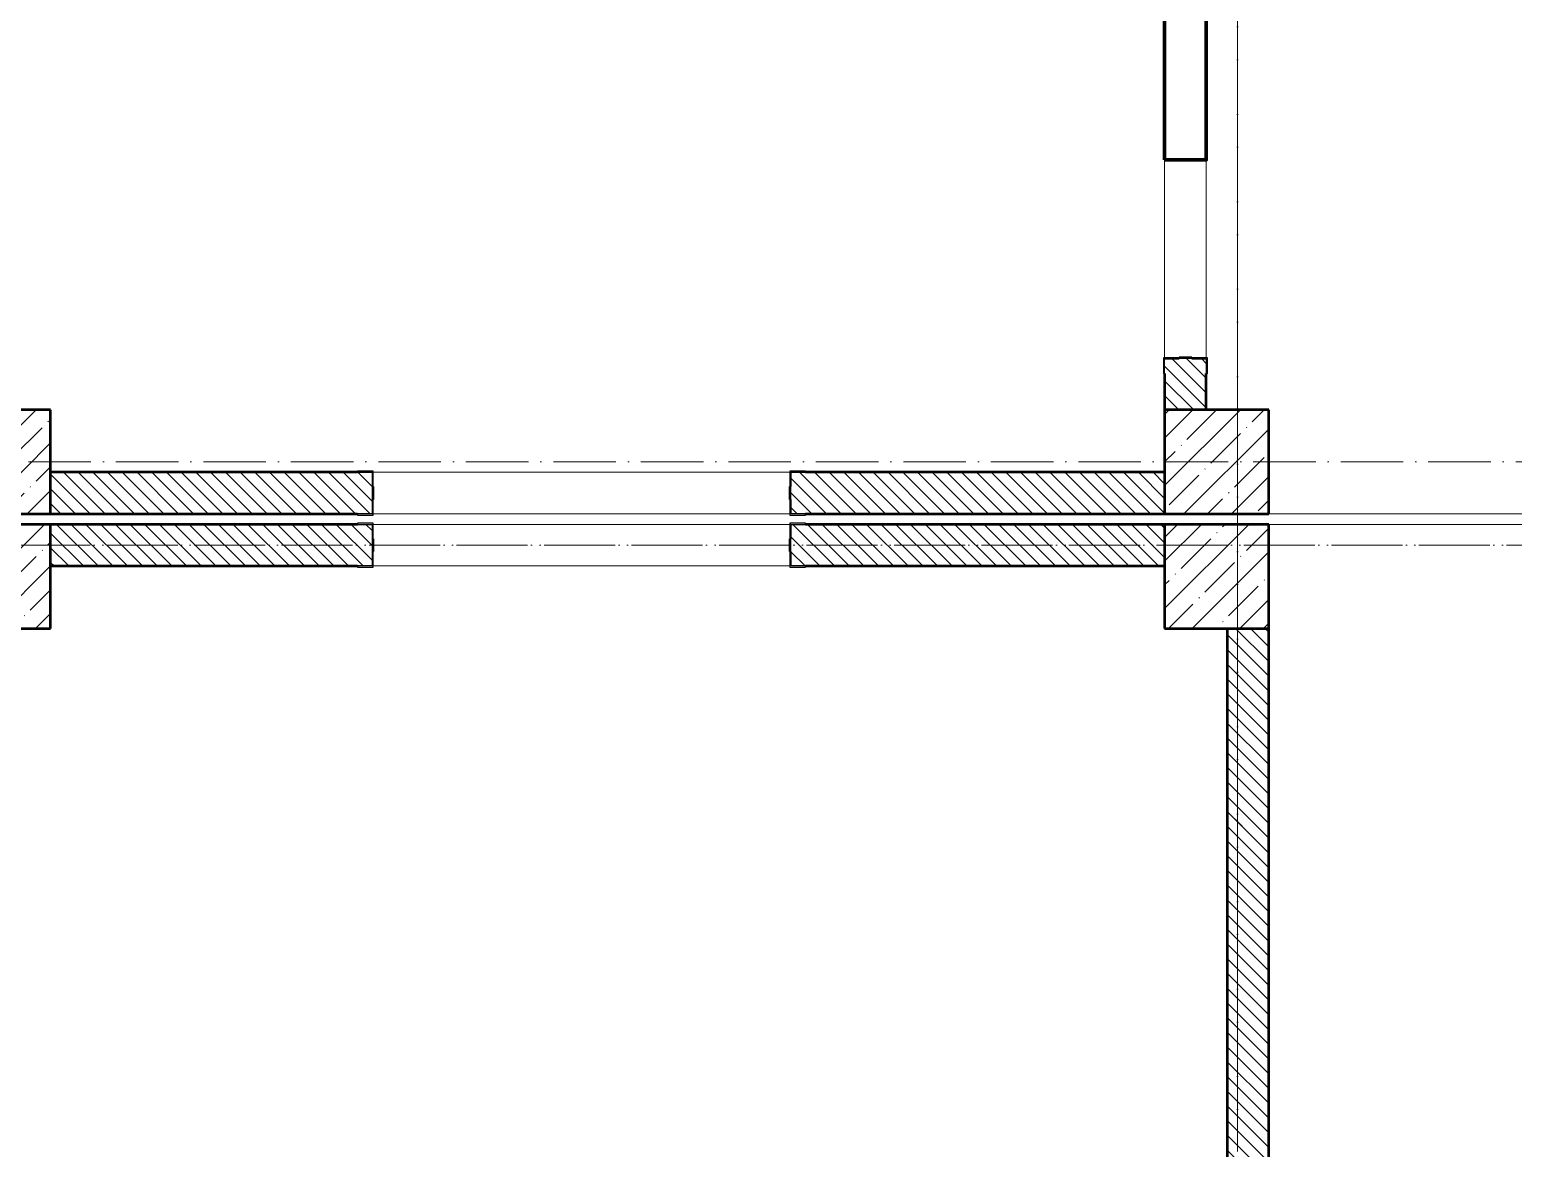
# Model space of a CAD drawing. Header units: millimetres. Extents: x -356862 to 418287, y 0 to 839748.
# Drawn here: x 67708 to 74833, y 498950 to 504322 of the extents above; entities that cross this region are included whole.
import ezdxf

# ---------------------------------------------------------------- set-up
doc = ezdxf.new("R2010")
doc.units = ezdxf.units.MM
doc.linetypes.add('50_200_ШТРИХ_1Т_ш5_п1_п1_', pattern=[700, 500, -100, 0, -100])
for name, color, linetype, lineweight in [('9.7) Заделка 956 шт', 6, 'Continuous', 158), ('A-FLOR-____-OTLN', 7, 'Continuous', 9), ('A-GENM-____-MCUT', 7, 'Continuous', 25), ('A-GENM-____-OTLN-1', 7, 'Continuous', 25), ('A-WALL-____-MCUT', 7, 'Continuous', 13), ('A-WALL-____-MCUT-2', 7, 'Continuous', 50), ('A-WALL-____-PATT-1', 7, 'Continuous', 9), ('I-WALL-____-OTLN', 7, 'Continuous', 9), ('S-COLS-____-MCUT', 7, 'Continuous', 50), ('S-COLS-____-OTLN', 7, 'Continuous', 9), ('S-GRID-____-OTLN-1', 7, '50_200_ШТРИХ_1Т_ш5_п1_п1_', 9)]:
    doc.layers.add(name, color=color, linetype=linetype, lineweight=lineweight)
pattern_1 = [(135, (-15591.663, 459015.94), (-35.35534, -35.35534), [])]
pattern_2 = [(45, (-89000, -42681.04), (-114.04925, 114.04925), []), (45, (-88885.95, -42681.04), (-114.04925, 114.04925), [201.613, -40.323, 3.353, -36.97])]
pattern_3 = [(45, (-83150, -42681.04), (-114.04925, 114.04925), []), (45, (-83035.95, -42681.04), (-114.04925, 114.04925), [201.613, -40.323, 3.353, -36.97])]
pattern_4 = [(45, (-83150, -43231.04), (-114.04925, 114.04925), []), (45, (-83035.95, -43231.04), (-114.04925, 114.04925), [201.613, -40.323, 3.353, -36.97])]
pattern_5 = [(45, (-89000, -43231.04), (-114.04925, 114.04925), []), (45, (-88885.95, -43231.04), (-114.04925, 114.04925), [201.613, -40.323, 3.353, -36.97])]
pattern_6 = [(135, (-15591.663, 459015.94), (-35.35534, -35.35534), [])]

# ---------------------------------------------------------------- blocks, each defined once
blk = doc.blocks.new('BSC_Колонна _Прямоугольная - 500х500-V32-АР1_План отверстий 2 этажа в осях 1-64_Ю-ЯЯ')
at = {"layer": 'S-COLS-____-OTLN'}
h = blk.add_hatch(dxfattribs=at)
h.set_pattern_fill('FP_42', color=256, style=0, pattern_type=2)
h.set_pattern_definition(pattern_2)
h.paths.add_polyline_path([(-250, -250), (250, -250), (250, 250), (-250, 250)], flags=0)
at = {"layer": 'S-COLS-____-MCUT'}
for p, q in [((250, 250), (-250, 250)), ((-250, 250), (-250, -250)), ((250, -250), (250, 250)), ((-250, -250), (250, -250))]:
    blk.add_line(p, q, dxfattribs=at)
blk = doc.blocks.new('BSC_Колонна _Прямоугольная - 500х500-V34-АР1_План отверстий 2 этажа в осях 1-64_Ю-ЯЯ')
at = {"layer": 'S-COLS-____-OTLN'}
h = blk.add_hatch(dxfattribs=at)
h.set_pattern_fill('FP_44', color=256, style=0, pattern_type=2)
h.set_pattern_definition(pattern_3)
h.paths.add_polyline_path([(-250, -250), (250, -250), (250, 250), (-250, 250)], flags=0)
at = {"layer": 'S-COLS-____-MCUT'}
for p, q in [((250, 250), (-250, 250)), ((-250, 250), (-250, -250)), ((250, -250), (250, 250)), ((-250, -250), (250, -250))]:
    blk.add_line(p, q, dxfattribs=at)
blk = doc.blocks.new('BSC_Колонна _Прямоугольная - 500х500-V121-АР1_План отверстий 2 этажа в осях 1-64_Ю-ЯЯ')
at = {"layer": 'S-COLS-____-OTLN'}
h = blk.add_hatch(dxfattribs=at)
h.set_pattern_fill('FP_134', color=256, style=0, pattern_type=2)
h.set_pattern_definition(pattern_4)
h.paths.add_polyline_path([(-250, -250), (250, -250), (250, 250), (-250, 250)], flags=0)
at = {"layer": 'S-COLS-____-MCUT'}
for p, q in [((250, 250), (-250, 250)), ((-250, 250), (-250, -250)), ((250, -250), (250, 250)), ((-250, -250), (250, -250))]:
    blk.add_line(p, q, dxfattribs=at)
blk = doc.blocks.new('BSC_Колонна _Прямоугольная - 500х500-V122-АР1_План отверстий 2 этажа в осях 1-64_Ю-ЯЯ')
at = {"layer": 'S-COLS-____-OTLN'}
h = blk.add_hatch(dxfattribs=at)
h.set_pattern_fill('FP_135', color=256, style=0, pattern_type=2)
h.set_pattern_definition(pattern_5)
h.paths.add_polyline_path([(-250, -250), (250, -250), (250, 250), (-250, 250)], flags=0)
at = {"layer": 'S-COLS-____-MCUT'}
for p, q in [((250, 250), (-250, 250)), ((-250, 250), (-250, -250)), ((250, -250), (250, 250)), ((-250, -250), (250, -250))]:
    blk.add_line(p, q, dxfattribs=at)
blk = doc.blocks.new('Фахверк_СКБ_Уголок - 200_3550-28267367-АР1_План отверстий 2 этажа в осях 1-64_Ю-ЯЯ')
at = {"layer": 'A-GENM-____-MCUT'}
for p, q in [((200, 156), (125, 156)), ((125, 156), (125, 81)), ((131, 81), (131, 150)), ((131, 150), (200, 150)), ((200, 150), (200, 156)), ((125, 81), (131, 81)), ((131, 19), (125, 19)), ((125, 19), (125, -56)), ((131, -50), (131, 19)), ((125, -56), (200, -56)), ((200, -50), (131, -50)), ((200, -56), (200, -50))]:
    blk.add_line(p, q, dxfattribs=at)
blk = doc.blocks.new('Фахверк_СКБ_Уголок - 200_3380-28509457-АР1_План отверстий 2 этажа в осях 1-64_Ю-ЯЯ')
at = {"layer": 'A-GENM-____-MCUT'}
for p, q in [((200, 156), (125, 156)), ((125, 156), (125, 81)), ((131, 81), (131, 150)), ((131, 150), (200, 150)), ((200, 150), (200, 156)), ((125, 81), (131, 81)), ((131, 19), (125, 19)), ((125, 19), (125, -56)), ((131, -50), (131, 19)), ((125, -56), (200, -56)), ((200, -50), (131, -50)), ((200, -56), (200, -50))]:
    blk.add_line(p, q, dxfattribs=at)
blk = doc.blocks.new('154_Стойка_СКБ_Уголок - СМ-2180_200-28268025-АР1_План отверстий 2 этажа в осях 1-64_Ю-ЯЯ')
at = {"layer": 'A-GENM-____-MCUT'}
for p, q in [((125, 156), (125, 81)), ((200, 156), (125, 156)), ((131, 81), (131, 150)), ((131, 150), (200, 150)), ((200, 150), (200, 156)), ((125, 81), (131, 81)), ((131, 19), (125, 19)), ((125, 19), (125, -56)), ((131, -50), (131, 19)), ((125, -56), (200, -56)), ((200, -50), (131, -50)), ((200, -56), (200, -50))]:
    blk.add_line(p, q, dxfattribs=at)
blk = doc.blocks.new('Фахверк_СКБ_Уголок - 200_3960-28268576-АР1_План отверстий 2 этажа в осях 1-64_Ю-ЯЯ')
at = {"layer": 'A-GENM-____-MCUT'}
for p, q in [((200, 156), (125, 156)), ((125, 156), (125, 81)), ((131, 81), (131, 150)), ((131, 150), (200, 150)), ((200, 150), (200, 156)), ((125, 81), (131, 81)), ((131, 19), (125, 19)), ((125, 19), (125, -56)), ((131, -50), (131, 19)), ((125, -56), (200, -56)), ((200, -50), (131, -50)), ((200, -56), (200, -50))]:
    blk.add_line(p, q, dxfattribs=at)
blk = doc.blocks.new('BSC_Колонна _Прямоугольная - 500х500-25642906-АР1_План отверстий 2 этажа в осях 1-64_А-ГГ')
at = {"layer": 'S-COLS-____-OTLN'}
h = blk.add_hatch(dxfattribs=at)
h.set_pattern_fill('FP_35', color=256, style=0, pattern_type=2)
h.set_pattern_definition(pattern_2)
h.paths.add_polyline_path([(-250, -250), (250, -250), (250, 250), (-250, 250)], flags=0)
at = {"layer": 'S-COLS-____-MCUT'}
for p, q in [((250, 250), (-250, 250)), ((-250, 250), (-250, -250)), ((250, -250), (250, 250)), ((-250, -250), (250, -250))]:
    blk.add_line(p, q, dxfattribs=at)
blk = doc.blocks.new('BSC_Колонна _Прямоугольная - 500х500-V17-АР1_План отверстий 2 этажа в осях 1-64_А-ГГ')
at = {"layer": 'S-COLS-____-OTLN'}
h = blk.add_hatch(dxfattribs=at)
h.set_pattern_fill('FP_46', color=256, style=0, pattern_type=2)
h.set_pattern_definition(pattern_3)
h.paths.add_polyline_path([(-250, -250), (250, -250), (250, 250), (-250, 250)], flags=0)
at = {"layer": 'S-COLS-____-MCUT'}
for p, q in [((250, 250), (-250, 250)), ((-250, 250), (-250, -250)), ((250, -250), (250, 250)), ((-250, -250), (250, -250))]:
    blk.add_line(p, q, dxfattribs=at)
blk = doc.blocks.new('BSC_Колонна _Прямоугольная - 500х500-V125-АР1_План отверстий 2 этажа в осях 1-64_А-ГГ')
at = {"layer": 'S-COLS-____-OTLN'}
h = blk.add_hatch(dxfattribs=at)
h.set_pattern_fill('FP_155', color=256, style=0, pattern_type=2)
h.set_pattern_definition(pattern_4)
h.paths.add_polyline_path([(-250, -250), (250, -250), (250, 250), (-250, 250)], flags=0)
at = {"layer": 'S-COLS-____-MCUT'}
for p, q in [((250, 250), (-250, 250)), ((-250, 250), (-250, -250)), ((250, -250), (250, 250)), ((-250, -250), (250, -250))]:
    blk.add_line(p, q, dxfattribs=at)
blk = doc.blocks.new('BSC_Колонна _Прямоугольная - 500х500-V126-АР1_План отверстий 2 этажа в осях 1-64_А-ГГ')
at = {"layer": 'S-COLS-____-OTLN'}
h = blk.add_hatch(dxfattribs=at)
h.set_pattern_fill('FP_156', color=256, style=0, pattern_type=2)
h.set_pattern_definition(pattern_5)
h.paths.add_polyline_path([(-250, -250), (250, -250), (250, 250), (-250, 250)], flags=0)
at = {"layer": 'S-COLS-____-MCUT'}
for p, q in [((250, 250), (-250, 250)), ((-250, 250), (-250, -250)), ((250, -250), (250, 250)), ((-250, -250), (250, -250))]:
    blk.add_line(p, q, dxfattribs=at)
blk = doc.blocks.new('Фахверк_СКБ_Уголок - 200_3550-28267367-АР1_План отверстий 2 этажа в осях 1-64_А-ГГ')
at = {"layer": 'A-GENM-____-MCUT'}
for p, q in [((200, 156), (125, 156)), ((125, 156), (125, 81)), ((131, 81), (131, 150)), ((131, 150), (200, 150)), ((200, 150), (200, 156)), ((125, 81), (131, 81)), ((131, 19), (125, 19)), ((125, 19), (125, -56)), ((131, -50), (131, 19)), ((125, -56), (200, -56)), ((200, -50), (131, -50)), ((200, -56), (200, -50))]:
    blk.add_line(p, q, dxfattribs=at)
blk = doc.blocks.new('Фахверк_СКБ_Уголок - 200_3380-28509457-АР1_План отверстий 2 этажа в осях 1-64_А-ГГ')
at = {"layer": 'A-GENM-____-MCUT'}
for p, q in [((200, 156), (125, 156)), ((125, 156), (125, 81)), ((131, 81), (131, 150)), ((131, 150), (200, 150)), ((200, 150), (200, 156)), ((125, 81), (131, 81)), ((131, 19), (125, 19)), ((125, 19), (125, -56)), ((131, -50), (131, 19)), ((125, -56), (200, -56)), ((200, -50), (131, -50)), ((200, -56), (200, -50))]:
    blk.add_line(p, q, dxfattribs=at)
blk = doc.blocks.new('154_Стойка_СКБ_Уголок - СМ-2180_200-28268025-АР1_План отверстий 2 этажа в осях 1-64_А-ГГ')
at = {"layer": 'A-GENM-____-MCUT'}
for p, q in [((125, 156), (125, 81)), ((200, 156), (125, 156)), ((131, 81), (131, 150)), ((131, 150), (200, 150)), ((200, 150), (200, 156)), ((125, 81), (131, 81)), ((131, 19), (125, 19)), ((125, 19), (125, -56)), ((131, -50), (131, 19)), ((125, -56), (200, -56)), ((200, -50), (131, -50)), ((200, -56), (200, -50))]:
    blk.add_line(p, q, dxfattribs=at)
blk = doc.blocks.new('Фахверк_СКБ_Уголок - 200_3960-28268576-АР1_План отверстий 2 этажа в осях 1-64_А-ГГ')
at = {"layer": 'A-GENM-____-MCUT'}
for p, q in [((200, 156), (125, 156)), ((125, 156), (125, 81)), ((131, 81), (131, 150)), ((131, 150), (200, 150)), ((200, 150), (200, 156)), ((125, 81), (131, 81)), ((131, 19), (125, 19)), ((125, 19), (125, -56)), ((131, -50), (131, 19)), ((125, -56), (200, -56)), ((200, -50), (131, -50)), ((200, -56), (200, -50))]:
    blk.add_line(p, q, dxfattribs=at)
blk = doc.blocks.new('2этаж')
at = {"layer": 'S-GRID-____-OTLN-1', "color": 251, "ltscale": 0.6, "true_color": 0x636466}
for p, q in [((73508.3, 549908.8), (73508.3, 498997)), ((73508.3, 508896.9), (73508.3, 454533.3)), ((58880.7, 502247), (88334.7, 502247)), ((58880.7, 502247), (88334.7, 502247)), ((51735.1, 501847), (88482.7, 501847)), ((53374.4, 501847), (88482.7, 501847))]:
    blk.add_line(p, q, dxfattribs=at)

msp = doc.modelspace()

# ---------------------------------------------------------------- hatches: boundary and pattern name
at = {"layer": 'A-WALL-____-PATT-1'}
h = msp.add_hatch(dxfattribs=at)
h.set_pattern_fill('FP_6', color=256, style=0, pattern_type=2)
h.set_pattern_definition(pattern_1)
h.paths.add_polyline_path([(73158.3366, 502496.983), (73358.3366, 502496.983), (73358.3366, 502740.983), (73289.3366, 502740.983), (73289.3366, 502746.983), (73227.3366, 502746.983), (73227.3366, 502740.983), (73158.3366, 502740.983), (73158.3366, 502671.983)], flags=0)
h.paths.add_polyline_path([(73227.3366, 504846.983), (73289.3366, 504846.983), (73289.3366, 504852.983), (73358.3366, 504852.983), (73358.3366, 504946.983), (73158.3366, 504946.983), (73158.3366, 504852.983), (73227.3366, 504852.983)], flags=0)
h = msp.add_hatch(dxfattribs=at)
h.set_pattern_fill('FP_6', color=256, style=0, pattern_type=2)
h.set_pattern_definition(pattern_6)
h.paths.add_polyline_path([(73358.3366, 502496.983), (73358.3366, 502740.983), (73289.3366, 502740.983), (73289.3366, 502746.983), (73227.3366, 502746.983), (73227.3366, 502740.983), (73158.3366, 502740.983), (73158.3366, 502496.983)], flags=0)
h.paths.add_polyline_path([(73289.3366, 504846.983), (73289.3366, 504852.983), (73358.3366, 504852.983), (73358.3366, 504946.983), (73158.3366, 504946.983), (73158.3366, 504852.983), (73227.3366, 504852.983), (73227.3366, 504846.983)], flags=0)
h = msp.add_hatch(dxfattribs=at)
h.set_pattern_fill('FP_6', color=256, style=0, pattern_type=2)
h.set_pattern_definition(pattern_1)
h.paths.add_polyline_path([(72768.1889, 501996.983), (73158.3366, 501996.983), (73158.3366, 502196.983), (71364.3366, 502196.983), (71364.3366, 502127.983), (71358.3366, 502127.983), (71358.3366, 502065.983), (71364.3366, 502065.983), (71364.3366, 501996.983), (71433.3366, 501996.983)], flags=0)
h.paths.add_polyline_path([(69352.3366, 501996.983), (69352.3366, 502065.983), (69358.3366, 502065.983), (69358.3366, 502127.983), (69352.3366, 502127.983), (69352.3366, 502196.983), (67808.3366, 502196.983), (67808.3366, 501996.983), (69283.3366, 501996.983)], flags=0)
h = msp.add_hatch(dxfattribs=at)
h.set_pattern_fill('FP_6', color=256, style=0, pattern_type=2)
h.set_pattern_definition(pattern_6)
h.paths.add_polyline_path([(72767.8614, 501996.983), (73158.3366, 501996.983), (73158.3366, 502196.983), (71364.3366, 502196.983), (71364.3366, 502127.983), (71358.3366, 502127.983), (71358.3366, 502065.983), (71364.3366, 502065.983), (71364.3366, 501996.983), (71433.3366, 501996.983)], flags=0)
h.paths.add_polyline_path([(69232.9328, 501996.983), (69352.3366, 501996.983), (69352.3366, 502065.983), (69358.3366, 502065.983), (69358.3366, 502127.983), (69352.3366, 502127.983), (69352.3366, 502196.983), (67808.3366, 502196.983), (67808.3366, 501996.983)], flags=0)
h = msp.add_hatch(dxfattribs=at)
h.set_pattern_fill('FP_6', color=256, style=0, pattern_type=2)
h.set_pattern_definition(pattern_1)
h.paths.add_polyline_path([(73158.3366, 501746.983), (73158.3366, 501946.983), (71364.3366, 501946.983), (71364.3366, 501877.983), (71358.3366, 501877.983), (71358.3366, 501815.983), (71364.3366, 501815.983), (71364.3366, 501746.983), (72768.1889, 501746.983)], flags=0)
h.paths.add_polyline_path([(69233.1876, 501746.983), (69352.3366, 501747.7571), (69352.3366, 501815.983), (69358.3366, 501815.983), (69358.3366, 501877.983), (69352.3366, 501877.983), (69352.3366, 501946.983), (67808.3366, 501946.983), (67808.3366, 501746.983)], flags=0)
h = msp.add_hatch(dxfattribs=at)
h.set_pattern_fill('FP_6', color=256, style=0, pattern_type=2)
h.set_pattern_definition(pattern_6)
h.paths.add_polyline_path([(73158.3366, 501746.983), (73158.3366, 501946.983), (71364.3366, 501946.983), (71364.3366, 501877.983), (71358.3366, 501877.983), (71358.3366, 501815.983), (71364.3366, 501815.983), (71364.3366, 501746.983), (72767.8614, 501746.983)], flags=0)
h.paths.add_polyline_path([(69352.3366, 501746.983), (69352.3366, 501815.983), (69358.3366, 501815.983), (69358.3366, 501877.983), (69352.3366, 501877.983), (69352.3366, 501946.983), (67808.3366, 501946.983), (67808.3366, 501746.983), (69283.3366, 501746.983)], flags=0)
h = msp.add_hatch(dxfattribs=at)
h.set_pattern_fill('FP_6', color=256, style=0, pattern_type=2)
h.set_pattern_definition(pattern_1)
h.paths.add_polyline_path([(73658.3366, 500496.983), (73658.3366, 501446.983), (73458.3366, 501446.983), (73458.3366, 500496.983)], flags=0)
h = msp.add_hatch(dxfattribs=at)
h.set_pattern_fill('FP_6', color=256, style=0, pattern_type=2)
h.set_pattern_definition(pattern_6)
h.paths.add_polyline_path([(73658.3366, 495996.983), (73658.3366, 501446.983), (73458.3366, 501446.983), (73458.3366, 495996.983)], flags=0)

# ---------------------------------------------------------------- linework, layer by layer
at = {"layer": '9.7) Заделка 956 шт'}
msp.add_lwpolyline([(73158.3366, 503696.983), (73358.3366, 503696.983), (73358.3366, 504696.983), (73158.3366, 504696.983)], close=True, dxfattribs=at)
at = {"layer": 'A-FLOR-____-OTLN'}
for p, q in [((73658.3366, 501996.983), (77108.3366, 501996.983)), ((73658.3366, 501996.983), (77108.3366, 501996.983)), ((77108.3366, 501946.983), (73658.3366, 501946.983)), ((77108.3366, 501946.983), (73658.3366, 501946.983))]:
    msp.add_line(p, q, dxfattribs=at)
at = {"layer": 'A-WALL-____-MCUT'}
for p, q in [((73289.3366, 502746.983), (73227.3366, 502746.983)), ((73158.3366, 502671.983), (73158.3366, 502496.983)), ((73358.3366, 502496.983), (73358.3366, 502671.983)), ((69283.3366, 502196.983), (67808.3366, 502196.983)), ((69358.3366, 502065.983), (69358.3366, 502127.983)), ((71358.3366, 502127.983), (71358.3366, 502065.983)), ((73158.3366, 502196.983), (71433.3366, 502196.983)), ((67808.3366, 501996.983), (69283.3366, 501996.983)), ((71433.3366, 501996.983), (73158.3366, 501996.983)), ((69283.3366, 501946.983), (67808.3366, 501946.983)), ((73158.3366, 501946.983), (71433.3366, 501946.983)), ((69358.3366, 501815.983), (69358.3366, 501877.983)), ((71358.3366, 501877.983), (71358.3366, 501815.983)), ((67808.3366, 501746.983), (69283.3366, 501746.983)), ((71433.3366, 501746.983), (73158.3366, 501746.983)), ((73458.3366, 501446.983), (73458.3366, 500496.983)), ((73658.3366, 500496.983), (73658.3366, 501446.983))]:
    msp.add_line(p, q, dxfattribs=at)
at = {"layer": 'A-WALL-____-MCUT-2'}
for p, q in [((73289.3366, 502746.983), (73227.3366, 502746.983)), ((73158.3366, 502671.983), (73158.3366, 502496.983)), ((73358.3366, 502496.983), (73358.3366, 502671.983)), ((69283.3366, 502196.983), (67808.3366, 502196.983)), ((69358.3366, 502065.983), (69358.3366, 502127.983)), ((71358.3366, 502127.983), (71358.3366, 502065.983)), ((73158.3366, 502196.983), (71433.3366, 502196.983)), ((67808.3366, 501996.983), (69283.3366, 501996.983)), ((71433.3366, 501996.983), (73158.3366, 501996.983)), ((69283.3366, 501946.983), (67808.3366, 501946.983)), ((73158.3366, 501946.983), (71433.3366, 501946.983)), ((69358.3366, 501815.983), (69358.3366, 501877.983)), ((71358.3366, 501877.983), (71358.3366, 501815.983)), ((67808.3366, 501746.983), (69283.3366, 501746.983)), ((71433.3366, 501746.983), (73158.3366, 501746.983)), ((73458.3366, 501446.983), (73458.3366, 495996.983)), ((73658.3366, 495996.983), (73658.3366, 501446.983))]:
    msp.add_line(p, q, dxfattribs=at)
at = {"layer": 'I-WALL-____-OTLN'}
for p, q in [((73158.3366, 502746.983), (73158.3366, 503696.983)), ((73158.3366, 502746.983), (73158.3366, 503696.983)), ((73358.3366, 503696.983), (73358.3366, 502746.983)), ((73358.3366, 503696.983), (73358.3366, 502746.983)), ((69358.3366, 502196.983), (71358.3366, 502196.983)), ((69358.3366, 502196.983), (71358.3366, 502196.983)), ((71358.3366, 501996.983), (69358.3366, 501996.983)), ((71358.3366, 501996.983), (69358.3366, 501996.983)), ((69358.3366, 501946.983), (71358.3366, 501946.983)), ((69358.3366, 501946.983), (71358.3366, 501946.983)), ((71358.3366, 501746.983), (69358.3366, 501746.983)), ((71358.3366, 501746.983), (69358.3366, 501746.983))]:
    msp.add_line(p, q, dxfattribs=at)
at = {"layer": 'S-GRID-____-OTLN-1', "color": 251, "ltscale": 0.6, "true_color": 0x636466}
for p, q in [((73508.3366, 549908.7924), (73508.3366, 498996.983)), ((73508.3366, 549908.7924), (73508.3366, 498996.983)), ((73508.3366, 508896.9006), (73508.3366, 454533.3346)), ((73508.3366, 508896.9006), (73508.3366, 454533.3346)), ((58880.6511, 502246.983), (88334.747, 502246.983)), ((58880.6511, 502246.983), (88334.747, 502246.983)), ((58880.6511, 502246.983), (88334.747, 502246.983)), ((58880.6511, 502246.983), (88334.747, 502246.983)), ((51735.1071, 501846.983), (88482.7432, 501846.983)), ((51735.1071, 501846.983), (88482.7432, 501846.983)), ((53374.3699, 501846.983), (88482.7432, 501846.983)), ((53374.3699, 501846.983), (88482.7432, 501846.983))]:
    msp.add_line(p, q, dxfattribs=at)

# ---------------------------------------------------------------- block references
at = {"color": 18, "true_color": 0x000000}
msp.add_blockref('2этаж', (0, 0), dxfattribs=at)
at = {"layer": 'A-GENM-____-OTLN-1'}
for name, p, rotation in [('Фахверк_СКБ_Уголок - 200_3960-28268576-АР1_План отверстий 2 этажа в осях 1-64_Ю-ЯЯ', (73208.3366, 502871.983), 270), ('Фахверк_СКБ_Уголок - 200_3960-28268576-АР1_План отверстий 2 этажа в осях 1-64_А-ГГ', (73208.3366, 502871.983), 270), ('Фахверк_СКБ_Уголок - 200_3550-28267367-АР1_План отверстий 2 этажа в осях 1-64_Ю-ЯЯ', (69483.3366, 502146.983), 180), ('Фахверк_СКБ_Уголок - 200_3550-28267367-АР1_План отверстий 2 этажа в осях 1-64_А-ГГ', (69483.3366, 502146.983), 180), ('Фахверк_СКБ_Уголок - 200_3380-28509457-АР1_План отверстий 2 этажа в осях 1-64_Ю-ЯЯ', (69483.3366, 501896.983), 180), ('Фахверк_СКБ_Уголок - 200_3380-28509457-АР1_План отверстий 2 этажа в осях 1-64_А-ГГ', (69483.3366, 501896.983), 180)]:
    msp.add_blockref(name, p, dxfattribs=dict(at, rotation=rotation))
for name, p in [('154_Стойка_СКБ_Уголок - СМ-2180_200-28268025-АР1_План отверстий 2 этажа в осях 1-64_Ю-ЯЯ', (71233.3366, 502046.983)), ('154_Стойка_СКБ_Уголок - СМ-2180_200-28268025-АР1_План отверстий 2 этажа в осях 1-64_А-ГГ', (71233.3366, 502046.983)), ('154_Стойка_СКБ_Уголок - СМ-2180_200-28268025-АР1_План отверстий 2 этажа в осях 1-64_Ю-ЯЯ', (71233.3366, 501796.983)), ('154_Стойка_СКБ_Уголок - СМ-2180_200-28268025-АР1_План отверстий 2 этажа в осях 1-64_А-ГГ', (71233.3366, 501796.983))]:
    msp.add_blockref(name, p, dxfattribs=at)
at = {"layer": 'S-COLS-____-OTLN'}
for name, p in [('BSC_Колонна _Прямоугольная - 500х500-V121-АР1_План отверстий 2 этажа в осях 1-64_Ю-ЯЯ', (67558.3366, 502246.983)), ('BSC_Колонна _Прямоугольная - 500х500-V125-АР1_План отверстий 2 этажа в осях 1-64_А-ГГ', (67558.3366, 502246.983)), ('BSC_Колонна _Прямоугольная - 500х500-V122-АР1_План отверстий 2 этажа в осях 1-64_Ю-ЯЯ', (73408.3366, 502246.983)), ('BSC_Колонна _Прямоугольная - 500х500-V126-АР1_План отверстий 2 этажа в осях 1-64_А-ГГ', (73408.3366, 502246.983)), ('BSC_Колонна _Прямоугольная - 500х500-V34-АР1_План отверстий 2 этажа в осях 1-64_Ю-ЯЯ', (67558.3366, 501696.983)), ('BSC_Колонна _Прямоугольная - 500х500-V17-АР1_План отверстий 2 этажа в осях 1-64_А-ГГ', (67558.3366, 501696.983)), ('BSC_Колонна _Прямоугольная - 500х500-V32-АР1_План отверстий 2 этажа в осях 1-64_Ю-ЯЯ', (73408.3366, 501696.983)), ('BSC_Колонна _Прямоугольная - 500х500-25642906-АР1_План отверстий 2 этажа в осях 1-64_А-ГГ', (73408.3366, 501696.983))]:
    msp.add_blockref(name, p, dxfattribs=at)

doc.saveas('drawing.dxf')
